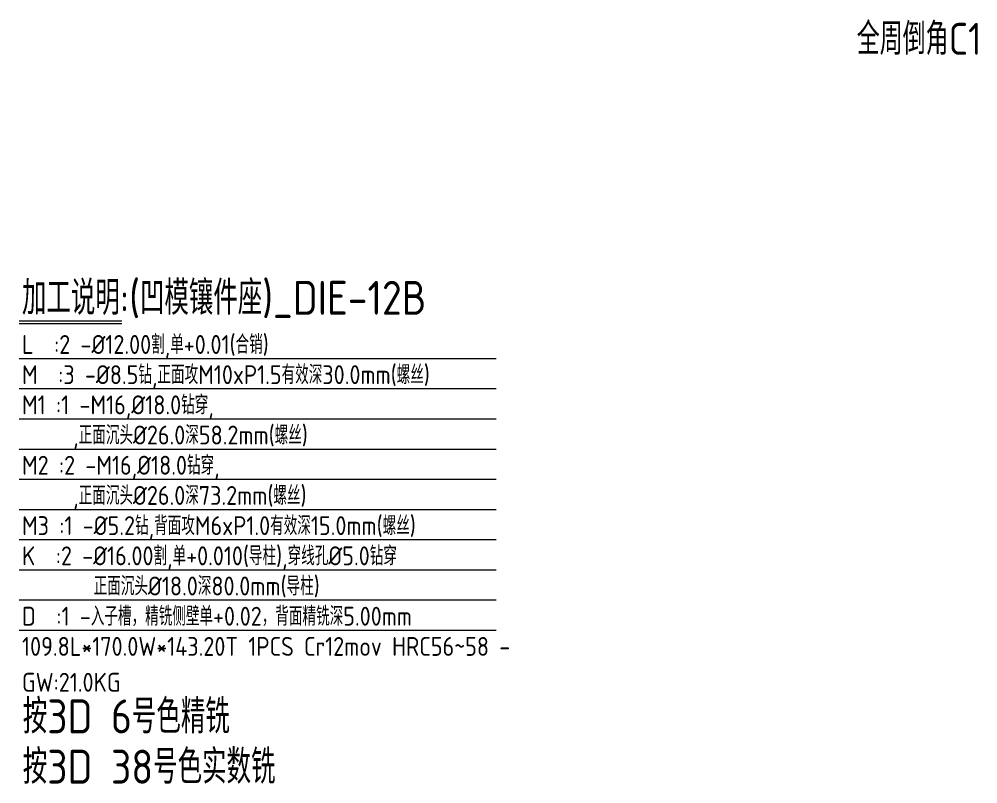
# Model space of a CAD drawing. Header units: millimetres. Extents: x 13923 to 15021, y 34859 to 35408.
# Drawn here: x 14513 to 15021, y 35003 to 35408 of the extents above; entities that cross this region are included whole.
import ezdxf

# ---------------------------------------------------------------- set-up
doc = ezdxf.new("R2010")
doc.units = ezdxf.units.MM
doc.layers.add('DIM', color=4, linetype='Continuous', lineweight=20)
doc.styles.add('gbenor', font='gbenor.shx', dxfattribs={"bigfont": 'gbcbig.shx'})

msp = doc.modelspace()

# ---------------------------------------------------------------- linework, layer by layer
at = {"layer": 'DIM', "color": 8, "linetype": 'Continuous', "lineweight": 5}
for p, q in [((14512.59, 35248.641), (14567.022, 35248.641)), ((14512.59, 35247.141), (14567.022, 35247.141)), ((14512.59, 35228.641), (14765.31, 35228.641)), ((14512.59, 35212.641), (14765.31, 35212.641)), ((14512.59, 35196.641), (14765.31, 35196.641)), ((14512.59, 35180.641), (14765.31, 35180.641)), ((14512.59, 35164.641), (14765.31, 35164.641)), ((14512.59, 35148.641), (14765.31, 35148.641)), ((14512.59, 35132.641), (14765.31, 35132.641)), ((14512.59, 35116.641), (14765.31, 35116.641)), ((14512.59, 35100.641), (14765.31, 35100.641)), ((14512.59, 35084.641), (14765.31, 35084.641))]:
    msp.add_line(p, q, dxfattribs=at)

# ---------------------------------------------------------------- texts
at = {"layer": 'DIM', "color": 6, "lineweight": 5, "style": 'gbenor'}
msp.add_text('全周倒角C1', height=16.9, dxfattribs=at).set_placement((14956.487, 35389.537))
at = {"layer": 'DIM', "color": 4, "lineweight": 5, "style": 'gbenor'}
for s, height, p in [('加工说明:(凹模镶件座)_DIE-12B', 18, (14514.056, 35251.748)), ('M  :3 -%%c8.5钻,正面攻M10xP1.5有效深30.0mm(螺丝)', 10, (14514.09, 35215.034)), ('M1 :1 -M16,%%c18.0钻穿,', 10, (14514.09, 35199.034)), ('     ,正面沉头%%c26.0深58.2mm(螺丝)', 10, (14514.09, 35183.034)), ('M2 :2 -M16,%%c18.0钻穿,', 10, (14514.09, 35167.034)), ('     ,正面沉头%%c26.0深73.2mm(螺丝)', 10, (14514.09, 35151.034)), ('M3 :1 -%%c5.2钻,背面攻M6xP1.0有效深15.0mm(螺丝)', 10, (14514.09, 35135.034)), ('       正面沉头%%C18.0深80.0mm(导柱)', 10, (14514.09, 35103.034)), ('109.8L*170.0W*143.20T 1PCS Cr12mov HRC56~58 -', 10, (14514.09, 35071.034)), ('GW:21.0KG', 10, (14514.09, 35052.034))]:
    msp.add_text(s, height=height, dxfattribs=at).set_placement(p)
at = {"layer": 'DIM', "color": 1, "lineweight": 5, "style": 'gbenor'}
for s, p in [('L  :2 -%%c12.00割,单+0.01(合销)', (14514.09, 35231.034)), ('K  :2 -%%C16.00割,单+0.010(导柱),穿线孔%%C5.0钻穿', (14514.09, 35119.034))]:
    msp.add_text(s, height=10, dxfattribs=at).set_placement(p)
at = {"layer": 'DIM', "color": 2, "lineweight": 5, "style": 'gbenor'}
for s, height, p in [('D  :1 -入子槽，精铣侧壁单+0.02，背面精铣深5.00mm', 10, (14514.09, 35087.034)), ('按3D 6号色精铣', 18, (14514.512, 35029.956)), ('按3D 38号色实数铣', 18, (14514.512, 35003.284))]:
    msp.add_text(s, height=height, dxfattribs=at).set_placement(p)

doc.saveas('drawing.dxf')
